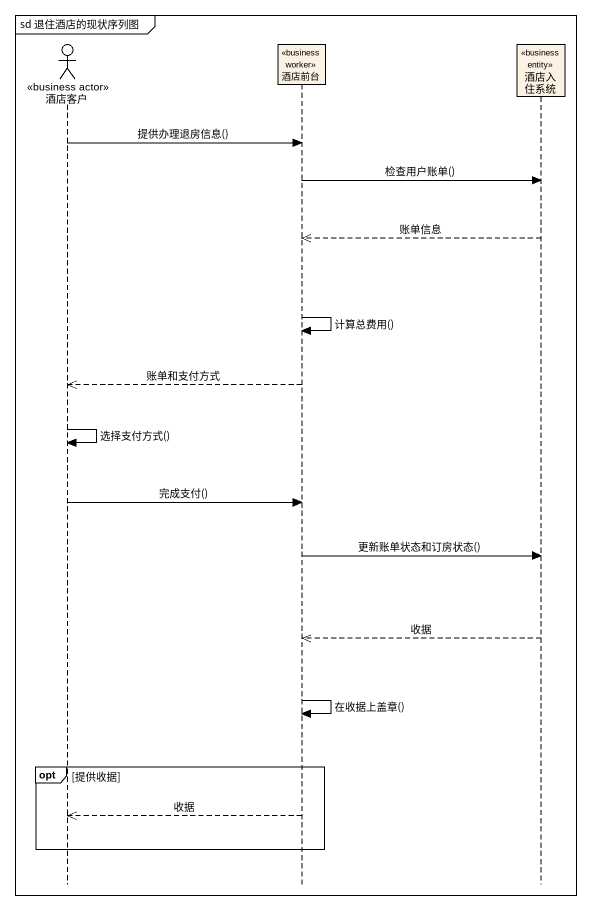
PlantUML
@startuml
mainframe sd 退住酒店的现状序列图
hide footbox
actor 酒店客户 <<business actor>>
participant 酒店前台 <<business worker>>
participant 酒店入住系统 <<business entity>>

酒店客户 -> 酒店前台 : 提供办理退房信息()
酒店前台 -> 酒店入住系统 : 检查用户账单()
酒店入住系统 -->> 酒店前台 : 账单信息
酒店前台 -> 酒店前台 : 计算总费用()
酒店前台 -->> 酒店客户 : 账单和支付方式
酒店客户 -> 酒店客户 : 选择支付方式()
酒店客户 -> 酒店前台 : 完成支付()
酒店前台 -> 酒店入住系统 : 更新账单状态和订房状态()
酒店入住系统 -->> 酒店前台 : 收据
酒店前台 -> 酒店前台 : 在收据上盖章()
opt 提供收据
  酒店前台 -->> 酒店客户 : 收据
end
@enduml
